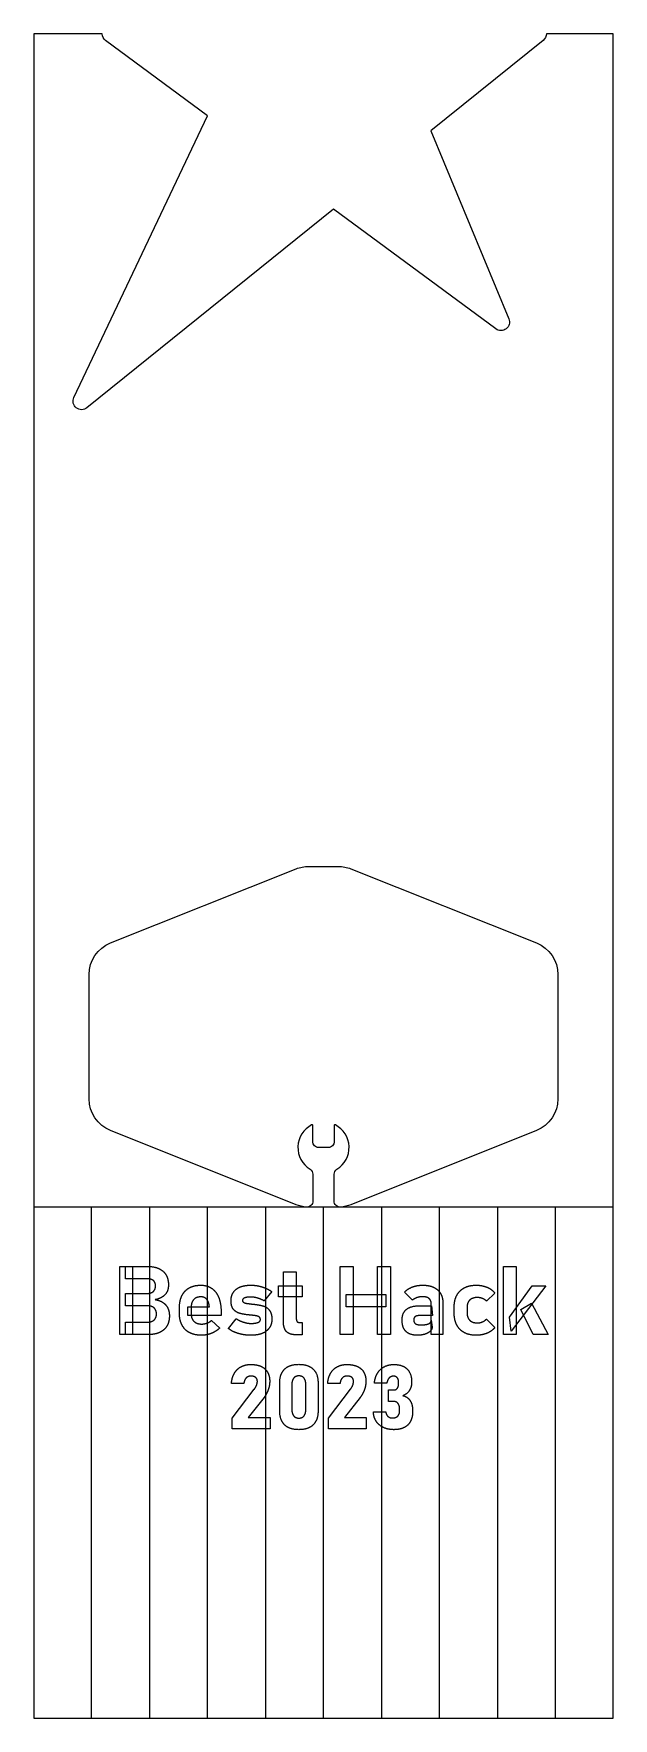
# Model space of a CAD drawing. Header units: millimetres. Extents: x -69 to -1, y 1 to 199.
import ezdxf

# ---------------------------------------------------------------- set-up
doc = ezdxf.new("R2010")
doc.units = ezdxf.units.MM
doc.layers.get('0').update_dxf_attribs({"linetype": 'CONTINUOUS'})

msp = doc.modelspace()

# ---------------------------------------------------------------- linework, layer by layer
for p, q in [((-62.2, 1.26), (-62.2, 61.26)), ((-55.4, 61.26), (-55.4, 1.26)), ((-48.6, 1.26), (-48.6, 61.26)), ((-41.8, 61.26), (-41.8, 1.26)), ((-35, 1.26), (-35, 61.26)), ((-28.2, 61.26), (-28.2, 1.26)), ((-21.4, 1.26), (-21.4, 61.26)), ((-14.6, 61.26), (-14.6, 1.26)), ((-7.8, 1.26), (-7.8, 61.26)), ((-58.24, 52.85), (-58.24, 54.3)), ((-58.24, 54.3), (-55.64, 54.3)), ((-39.7, 47.79), (-39.7, 53.68)), ((-39.7, 53.68), (-38.19, 53.68)), ((-38.19, 53.68), (-38.19, 48.16)), ((-55.69, 52.85), (-58.24, 52.85)), ((-58.24, 49.68), (-58.24, 51.13)), ((-58.24, 51.13), (-55.69, 51.13)), ((-55.69, 49.68), (-58.24, 49.68)), ((-50.92, 48.54), (-50.92, 49.56)), ((-50.92, 49.56), (-48.39, 49.56)), ((-50.53, 49.48), (-50.53, 48.76)), ((-48.39, 49.56), (-48.41, 49.69)), ((-41.08, 51.36), (-41.98, 50.27)), ((-24.56, 50.35), (-25.5, 51.27)), ((-23.74, 49.68), (-22.31, 49.68)), ((-22.36, 46.3), (-22.36, 49.92)), ((-22.31, 49.68), (-22.23, 48.53)), ((-20.99, 49.97), (-20.99, 46.3)), ((-19.67, 48.87), (-19.67, 49.48)), ((-18.16, 49.48), (-18.16, 48.87)), ((-14.91, 51.18), (-15.88, 50.24)), ((-58.24, 47.76), (-55.69, 47.76)), ((-58.24, 46.3), (-58.24, 47.76)), ((-54.6, 48.71), (-54.6, 48.73)), ((-53.08, 48.5), (-53.08, 48.48)), ((-51.9, 48.78), (-51.9, 49.42)), ((-47.01, 48.54), (-50.92, 48.54)), ((-48.15, 47.95), (-47.16, 47.07)), ((-47.01, 48.92), (-47.01, 48.54)), ((-46.16, 47), (-45.23, 48.16)), ((-37.87, 47.73), (-37.5, 47.73)), ((-37.5, 47.73), (-37.5, 46.28)), ((-22.23, 48.53), (-23.73, 48.53)), ((-22.36, 48), (-22.24, 47.17)), ((-15.88, 48.12), (-14.91, 47.12)), ((-55.54, 46.3), (-58.24, 46.3)), ((-37.5, 46.28), (-38.25, 46.28)), ((-20.99, 46.3), (-22.36, 46.3)), ((-44.35, 40.55), (-45.8, 40.55)), ((-45.8, 40.55), (-45.8, 40.55)), ((-45.7, 36.49), (-43.13, 39.88)), ((-44.35, 40.55), (-44.35, 40.55)), ((-42.76, 40.79), (-42.76, 40.8)), ((-41.31, 40.84), (-41.31, 40.83)), ((-40.13, 37.27), (-40.13, 40.68)), ((-38.72, 40.32), (-38.72, 37.63)), ((-37.06, 37.63), (-37.06, 40.32)), ((-35.64, 40.68), (-35.64, 37.27)), ((-33.06, 40.55), (-34.51, 40.55)), ((-34.51, 40.55), (-34.51, 40.55)), ((-34.42, 36.49), (-31.84, 39.88)), ((-33.06, 40.55), (-33.06, 40.55)), ((-31.48, 40.79), (-31.48, 40.8)), ((-30.02, 40.84), (-30.02, 40.83)), ((-27.58, 40.59), (-29.03, 40.59)), ((-27.39, 38.44), (-27.39, 39.8)), ((-27.39, 39.8), (-26.75, 39.8)), ((-26.19, 40.57), (-26.19, 40.7)), ((-24.67, 40.84), (-24.67, 40.62)), ((-41.98, 38.91), (-43.83, 36.58)), ((-30.7, 38.91), (-32.54, 36.58)), ((-26.75, 38.44), (-27.39, 38.44)), ((-45.7, 35.22), (-45.7, 36.49)), ((-43.83, 36.58), (-41.27, 36.58)), ((-41.27, 36.58), (-41.27, 35.22)), ((-34.42, 35.22), (-34.42, 36.49)), ((-32.54, 36.58), (-29.98, 36.58)), ((-29.98, 36.58), (-29.98, 35.22)), ((-29.15, 37.24), (-27.7, 37.24)), ((-26.07, 37.37), (-26.07, 37.54)), ((-24.55, 37.44), (-24.55, 37.21)), ((-41.27, 35.22), (-45.7, 35.22)), ((-29.98, 35.22), (-34.42, 35.22))]:
    msp.add_line(p, q)
for points in [[(-1, 199), (-8.84, 199, -0.226959), (-9.21, 198.22), (-22.4, 187.59), (-13.26, 165.52, -0.760331), (-14.78, 164.34), (-33.81, 178.41), (-62.76, 155.09, -0.797175), (-64.29, 156.29), (-48.6, 189.35), (-60.56, 198.2, -0.237831), (-60.97, 199), (-69, 199), (-69, 1.26), (-1, 1.26)], [(-33.6, 70.91, 0.564297), (-33.75, 70.83), (-33.75, 68.96, -0.414214), (-34.45, 68.26), (-35.55, 68.26, -0.414214), (-36.25, 68.96), (-36.25, 70.83, 0.564297), (-36.4, 70.91, 0.57998), (-36.58, 65.71, -0.259526), (-36.25, 65.12), (-36.25, 61.97, -0.433922), (-37, 61.27, -0.078584), (-38.22, 61.55), (-59.99, 70.25, -0.306678), (-62.5, 73.97), (-62.5, 88.55, -0.306678), (-59.99, 92.27), (-38.22, 100.97, -0.095415), (-36.73, 101.26), (-33.27, 101.26, -0.095415), (-31.78, 100.97), (-10.01, 92.27, -0.306678), (-7.5, 88.55), (-7.5, 73.97, -0.306678), (-10.01, 70.25), (-31.78, 61.55, -0.078584), (-33, 61.27, -0.433922), (-33.75, 61.97), (-33.75, 65.12, -0.259526), (-33.42, 65.71, 0.57998)]]:
    msp.add_lwpolyline(points, format="xyb", close=True)
for points in [[(-69, 1.26), (-1, 1.26), (-1, 61.26), (-69, 61.26)], [(-58.9, 54.3), (-57.39, 54.3), (-57.39, 46.3), (-58.9, 46.3)], [(-33.04, 54.3), (-31.53, 54.3), (-31.53, 46.3), (-33.04, 46.3)], [(-28.66, 54.3), (-27.15, 54.3), (-27.15, 46.3), (-28.66, 46.3)], [(-13.89, 54.3), (-12.38, 54.3), (-12.38, 46.3), (-13.89, 46.3)], [(-40.29, 52.02), (-37.5, 52.02), (-37.5, 50.73), (-40.29, 50.73)], [(-13.19, 48.36), (-10.52, 52.02), (-8.93, 52.02), (-12.98, 46.7)], [(-32.34, 51), (-27.68, 51), (-27.68, 49.54), (-32.34, 49.54)], [(-11.83, 49.25), (-10.59, 50), (-8.65, 46.3), (-10.39, 46.3)]]:
    msp.add_lwpolyline(points, close=True)
for points in [[(-55.64, 54.3), (-54.86, 54.3), (-54.31, 54.05)], [(-54.31, 54.05), (-53.76, 53.79), (-53.47, 53.31)], [(-54.96, 52.64), (-55.22, 52.85), (-55.69, 52.85)], [(-54.71, 52.04), (-54.71, 52.42), (-54.96, 52.64)], [(-54.96, 51.37), (-54.71, 51.61), (-54.71, 52.04)], [(-53.47, 53.31), (-53.19, 52.82), (-53.19, 52.14)], [(-53.19, 52.14), (-53.19, 51.67), (-53.37, 51.31)], [(-51.61, 50.87), (-51.31, 51.47), (-50.75, 51.78)], [(-50.75, 51.78), (-50.18, 52.1), (-49.39, 52.1)], [(-49.39, 52.1), (-48.64, 52.1), (-48.1, 51.72)], [(-48.1, 51.72), (-47.57, 51.35), (-47.29, 50.64)], [(-45.57, 51.27), (-45.3, 51.67), (-44.77, 51.89)], [(-44.77, 51.89), (-44.25, 52.1), (-43.51, 52.1)], [(-43.51, 52.1), (-43.07, 52.1), (-42.64, 52.01)], [(-42.64, 52.01), (-42.21, 51.92), (-41.81, 51.76)], [(-41.81, 51.76), (-41.42, 51.59), (-41.08, 51.36)], [(-25.5, 51.27), (-25.15, 51.66), (-24.59, 51.88)], [(-24.59, 51.88), (-24.03, 52.1), (-23.35, 52.1)], [(-23.35, 52.1), (-22.6, 52.1), (-22.07, 51.85)], [(-22.07, 51.85), (-21.55, 51.6), (-21.27, 51.12)], [(-19.37, 50.9), (-19.06, 51.48), (-18.48, 51.79)], [(-18.48, 51.79), (-17.9, 52.1), (-17.09, 52.1)], [(-17.09, 52.1), (-16.62, 52.1), (-16.21, 51.99)], [(-16.21, 51.99), (-15.79, 51.88), (-15.46, 51.68)], [(-15.46, 51.68), (-15.13, 51.48), (-14.91, 51.18)], [(-55.69, 51.13), (-55.22, 51.13), (-54.96, 51.37)], [(-55.1, 49.57), (-55.34, 49.68), (-55.69, 49.68)], [(-54.73, 49.24), (-54.85, 49.46), (-55.1, 49.57)], [(-53.91, 50.72), (-54.26, 50.49), (-54.76, 50.4)], [(-54.76, 50.4), (-54.23, 50.33), (-53.85, 50.08)], [(-53.37, 51.31), (-53.56, 50.95), (-53.91, 50.72)], [(-53.85, 50.08), (-53.47, 49.83), (-53.28, 49.43)], [(-51.9, 49.42), (-51.9, 50.27), (-51.61, 50.87)], [(-50.23, 50.4), (-50.53, 50.08), (-50.53, 49.48)], [(-49.39, 50.73), (-49.93, 50.73), (-50.23, 50.4)], [(-48.72, 50.46), (-48.97, 50.73), (-49.39, 50.73)], [(-48.41, 49.69), (-48.47, 50.19), (-48.72, 50.46)], [(-47.29, 50.64), (-47.01, 49.92), (-47.01, 48.92)], [(-45.85, 50.29), (-45.85, 50.86), (-45.57, 51.27)], [(-45.58, 49.29), (-45.85, 49.63), (-45.85, 50.29)], [(-44.25, 50.6), (-44.51, 50.5), (-44.51, 50.31)], [(-44.51, 50.31), (-44.51, 50.17), (-44.37, 50.09)], [(-44.37, 50.09), (-44.24, 50.01), (-44.03, 49.97)], [(-43.54, 50.71), (-44, 50.71), (-44.25, 50.6)], [(-44.03, 49.97), (-43.83, 49.94), (-43.45, 49.89)], [(-42.76, 50.59), (-43.17, 50.71), (-43.54, 50.71)], [(-43.45, 49.89), (-43.4, 49.89), (-43.35, 49.88)], [(-43.35, 49.88), (-43.3, 49.87), (-43.25, 49.87)], [(-43.25, 49.87), (-43.23, 49.86), (-43.2, 49.86)], [(-43.2, 49.86), (-43.17, 49.86), (-43.15, 49.86)], [(-43.15, 49.86), (-42.49, 49.78), (-42.07, 49.66)], [(-41.98, 50.27), (-42.35, 50.47), (-42.76, 50.59)], [(-42.07, 49.66), (-41.65, 49.54), (-41.36, 49.18)], [(-25.27, 49.26), (-24.76, 49.68), (-23.74, 49.68)], [(-24, 50.65), (-24.32, 50.54), (-24.56, 50.35)], [(-23.37, 50.75), (-23.69, 50.75), (-24, 50.65)], [(-22.62, 50.54), (-22.89, 50.75), (-23.37, 50.75)], [(-22.36, 49.92), (-22.36, 50.32), (-22.62, 50.54)], [(-21.27, 51.12), (-20.99, 50.65), (-20.99, 49.97)], [(-19.67, 49.48), (-19.67, 50.31), (-19.37, 50.9)], [(-17.85, 50.34), (-18.16, 50.03), (-18.16, 49.48)], [(-16.96, 50.65), (-17.53, 50.65), (-17.85, 50.34)], [(-16.37, 50.54), (-16.65, 50.65), (-16.96, 50.65)], [(-15.88, 50.24), (-16.09, 50.43), (-16.37, 50.54)], [(-55.69, 47.76), (-55.17, 47.76), (-54.88, 48.01)], [(-54.88, 48.01), (-54.6, 48.26), (-54.6, 48.71)], [(-54.6, 48.73), (-54.6, 49.03), (-54.73, 49.24)], [(-53.08, 48.48), (-53.08, 47.8), (-53.37, 47.31)], [(-53.28, 49.43), (-53.08, 49.03), (-53.08, 48.5)], [(-51.59, 47.4), (-51.9, 47.97), (-51.9, 48.78)], [(-50.53, 48.76), (-50.53, 48.17), (-50.2, 47.86)], [(-50.2, 47.86), (-49.88, 47.54), (-49.29, 47.54)], [(-49.29, 47.54), (-48.98, 47.54), (-48.69, 47.64)], [(-48.69, 47.64), (-48.39, 47.75), (-48.15, 47.95)], [(-44.93, 48.82), (-45.31, 48.95), (-45.58, 49.29)], [(-45.23, 48.16), (-44.82, 47.9), (-44.37, 47.76)], [(-43.91, 48.62), (-44.54, 48.7), (-44.93, 48.82)], [(-44.37, 47.76), (-43.92, 47.61), (-43.51, 47.61)], [(-43.86, 48.62), (-43.88, 48.62), (-43.91, 48.62)], [(-43.81, 48.61), (-43.83, 48.62), (-43.86, 48.62)], [(-43.61, 48.59), (-43.71, 48.6), (-43.81, 48.61)], [(-43.4, 48.57), (-43.5, 48.58), (-43.61, 48.59)], [(-43.51, 47.61), (-42.98, 47.61), (-42.69, 47.73)], [(-42.85, 48.49), (-43.05, 48.53), (-43.4, 48.57)], [(-42.52, 48.35), (-42.65, 48.45), (-42.85, 48.49)], [(-42.69, 47.73), (-42.4, 47.85), (-42.4, 48.06)], [(-42.4, 48.06), (-42.4, 48.25), (-42.52, 48.35)], [(-41.36, 49.18), (-41.06, 48.81), (-41.06, 48.11)], [(-41.06, 48.11), (-41.06, 47.51), (-41.35, 47.09)], [(-39.35, 46.66), (-39.7, 47.04), (-39.7, 47.79)], [(-38.19, 48.16), (-38.19, 47.95), (-38.11, 47.84)], [(-38.11, 47.84), (-38.03, 47.73), (-37.87, 47.73)], [(-25.78, 47.99), (-25.78, 48.84), (-25.27, 49.26)], [(-25.32, 46.66), (-25.78, 47.1), (-25.78, 47.99)], [(-24.25, 48.4), (-24.42, 48.26), (-24.42, 47.99)], [(-24.42, 47.99), (-24.42, 47.71), (-24.2, 47.57)], [(-23.73, 48.53), (-24.08, 48.53), (-24.25, 48.4)], [(-24.2, 47.57), (-23.99, 47.44), (-23.55, 47.44)], [(-23.55, 47.44), (-22.95, 47.44), (-22.65, 47.58)], [(-22.65, 47.58), (-22.36, 47.71), (-22.36, 48)], [(-19.37, 47.44), (-19.67, 48.03), (-19.67, 48.87)], [(-18.16, 48.87), (-18.16, 48.3), (-17.85, 47.99)], [(-17.85, 47.99), (-17.53, 47.67), (-16.96, 47.67)], [(-16.96, 47.67), (-16.65, 47.67), (-16.37, 47.79)], [(-16.37, 47.79), (-16.09, 47.91), (-15.88, 48.12)], [(-54.21, 46.56), (-54.77, 46.3), (-55.54, 46.3)], [(-53.37, 47.31), (-53.66, 46.82), (-54.21, 46.56)], [(-50.7, 46.52), (-51.28, 46.82), (-51.59, 47.4)], [(-49.29, 46.22), (-50.11, 46.22), (-50.7, 46.52)], [(-48.16, 46.44), (-48.72, 46.22), (-49.29, 46.22)], [(-47.16, 47.07), (-47.61, 46.67), (-48.16, 46.44)], [(-45.41, 46.58), (-45.84, 46.76), (-46.16, 47)], [(-44.51, 46.31), (-44.99, 46.4), (-45.41, 46.58)], [(-43.51, 46.22), (-44.02, 46.22), (-44.51, 46.31)], [(-42.18, 46.44), (-42.73, 46.22), (-43.51, 46.22)], [(-41.35, 47.09), (-41.63, 46.67), (-42.18, 46.44)], [(-38.25, 46.28), (-39, 46.28), (-39.35, 46.66)], [(-23.95, 46.22), (-24.87, 46.22), (-25.32, 46.66)], [(-23.15, 46.33), (-23.53, 46.22), (-23.95, 46.22)], [(-22.53, 46.65), (-22.78, 46.44), (-23.15, 46.33)], [(-22.24, 47.17), (-22.28, 46.87), (-22.53, 46.65)], [(-18.48, 46.53), (-19.06, 46.84), (-19.37, 47.44)], [(-17.09, 46.22), (-17.9, 46.22), (-18.48, 46.53)], [(-16.21, 46.33), (-16.62, 46.22), (-17.09, 46.22)], [(-15.47, 46.63), (-15.8, 46.43), (-16.21, 46.33)], [(-14.91, 47.12), (-15.14, 46.83), (-15.47, 46.63)], [(-45.8, 40.55), (-45.75, 41.25), (-45.46, 41.76)], [(-45.46, 41.76), (-45.17, 42.26), (-44.67, 42.53)], [(-44.67, 42.53), (-44.18, 42.79), (-43.53, 42.79)], [(-43.53, 42.79), (-42.82, 42.79), (-42.33, 42.57)], [(-42.33, 42.57), (-41.83, 42.34), (-41.57, 41.9)], [(-41.57, 41.9), (-41.31, 41.46), (-41.31, 40.84)], [(-40.13, 40.68), (-40.13, 41.69), (-39.56, 42.25)], [(-39.56, 42.25), (-38.98, 42.81), (-37.89, 42.81)], [(-37.89, 42.81), (-36.79, 42.81), (-36.22, 42.25)], [(-36.22, 42.25), (-35.64, 41.7), (-35.64, 40.68)], [(-34.51, 40.55), (-34.46, 41.25), (-34.17, 41.76)], [(-34.17, 41.76), (-33.88, 42.26), (-33.38, 42.53)], [(-33.38, 42.53), (-32.89, 42.79), (-32.24, 42.79)], [(-32.24, 42.79), (-31.54, 42.79), (-31.04, 42.57)], [(-31.04, 42.57), (-30.54, 42.34), (-30.28, 41.9)], [(-30.28, 41.9), (-30.02, 41.46), (-30.02, 40.84)], [(-29.03, 40.59), (-28.97, 41.28), (-28.66, 41.78)], [(-28.66, 41.78), (-28.36, 42.27), (-27.86, 42.53)], [(-27.86, 42.53), (-27.36, 42.79), (-26.76, 42.79)], [(-26.76, 42.79), (-25.76, 42.79), (-25.22, 42.29)], [(-25.22, 42.29), (-24.67, 41.78), (-24.67, 40.84)], [(-44.08, 41.2), (-44.3, 40.97), (-44.35, 40.55)], [(-43.52, 41.43), (-43.87, 41.43), (-44.08, 41.2)], [(-42.96, 41.27), (-43.15, 41.43), (-43.52, 41.43)], [(-43.13, 39.88), (-42.95, 40.1), (-42.86, 40.34)], [(-42.76, 40.8), (-42.76, 41.1), (-42.96, 41.27)], [(-42.86, 40.34), (-42.76, 40.58), (-42.76, 40.79)], [(-41.49, 39.82), (-41.66, 39.32), (-41.98, 38.91)], [(-41.31, 40.83), (-41.31, 40.32), (-41.49, 39.82)], [(-38.52, 41.16), (-38.72, 40.87), (-38.72, 40.32)], [(-37.89, 41.45), (-38.32, 41.45), (-38.52, 41.16)], [(-37.26, 41.16), (-37.46, 41.45), (-37.89, 41.45)], [(-37.06, 40.32), (-37.06, 40.87), (-37.26, 41.16)], [(-32.8, 41.2), (-33.01, 40.97), (-33.06, 40.55)], [(-32.23, 41.43), (-32.58, 41.43), (-32.8, 41.2)], [(-31.67, 41.27), (-31.87, 41.43), (-32.23, 41.43)], [(-31.84, 39.88), (-31.67, 40.1), (-31.57, 40.34)], [(-31.48, 40.8), (-31.48, 41.1), (-31.67, 41.27)], [(-31.57, 40.34), (-31.48, 40.58), (-31.48, 40.79)], [(-30.2, 39.82), (-30.38, 39.32), (-30.7, 38.91)], [(-30.02, 40.83), (-30.02, 40.32), (-30.2, 39.82)], [(-27.42, 41.04), (-27.53, 40.86), (-27.58, 40.59)], [(-27.16, 41.32), (-27.31, 41.23), (-27.42, 41.04)], [(-26.81, 41.42), (-27, 41.42), (-27.16, 41.32)], [(-26.35, 41.23), (-26.51, 41.42), (-26.81, 41.42)], [(-26.75, 39.8), (-26.48, 39.8), (-26.34, 40)], [(-26.19, 40.7), (-26.19, 41.05), (-26.35, 41.23)], [(-26.34, 40), (-26.19, 40.21), (-26.19, 40.57)], [(-24.94, 39.71), (-25.2, 39.32), (-25.68, 39.13)], [(-24.67, 40.62), (-24.67, 40.1), (-24.94, 39.71)], [(-38.72, 37.63), (-38.72, 37.08), (-38.52, 36.79)], [(-37.26, 36.79), (-37.06, 37.08), (-37.06, 37.63)], [(-26.24, 38.2), (-26.42, 38.44), (-26.75, 38.44)], [(-26.07, 37.54), (-26.07, 37.97), (-26.24, 38.2)], [(-25.68, 39.13), (-25.14, 39.01), (-24.85, 38.56)], [(-24.85, 38.56), (-24.55, 38.12), (-24.55, 37.44)], [(-39.56, 35.7), (-40.13, 36.27), (-40.13, 37.27)], [(-37.89, 35.14), (-38.99, 35.14), (-39.56, 35.7)], [(-38.52, 36.79), (-38.32, 36.5), (-37.89, 36.5)], [(-37.89, 36.5), (-37.46, 36.5), (-37.26, 36.79)], [(-36.22, 35.7), (-36.79, 35.14), (-37.89, 35.14)], [(-35.64, 37.27), (-35.64, 36.26), (-36.22, 35.7)], [(-28.81, 36.11), (-29.12, 36.58), (-29.15, 37.24)], [(-27.96, 35.39), (-28.49, 35.64), (-28.81, 36.11)], [(-27.7, 37.24), (-27.66, 37.01), (-27.56, 36.84)], [(-27.56, 36.84), (-27.45, 36.68), (-27.29, 36.6)], [(-27.29, 36.6), (-27.12, 36.51), (-26.91, 36.51)], [(-26.91, 36.51), (-26.5, 36.51), (-26.28, 36.74)], [(-26.28, 36.74), (-26.07, 36.96), (-26.07, 37.37)], [(-24.81, 36.09), (-25.06, 35.62), (-25.56, 35.38)], [(-24.55, 37.21), (-24.55, 36.55), (-24.81, 36.09)], [(-26.75, 35.14), (-27.43, 35.14), (-27.96, 35.39)], [(-25.56, 35.38), (-26.05, 35.14), (-26.75, 35.14)]]:
    msp.add_open_spline(points, degree=2)

doc.saveas('drawing.dxf')
